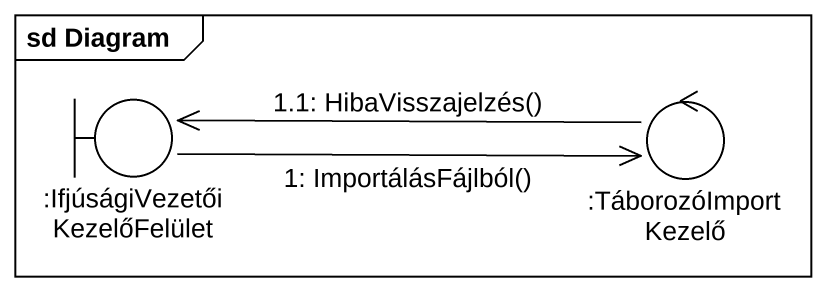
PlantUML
@startuml
mainframe sd Diagram
boundary ":IfjúságiVezetőiKezelőFelület" as IfjúságiVezetőiKezelőFelület
control ":TáborozóImportKezelő" as TáborozóImportKezelő
IfjúságiVezetőiKezelőFelület -right-> TáborozóImportKezelő : 1: ImportálásFájlból()
TáborozóImportKezelő -left-> IfjúságiVezetőiKezelőFelület : 1.1: HibaVisszajelzés()
@enduml
